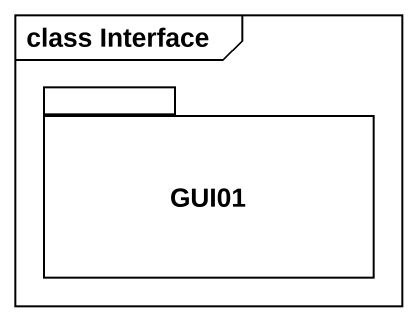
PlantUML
@startuml
mainframe class Interface
package GUI01 {
}
@enduml
